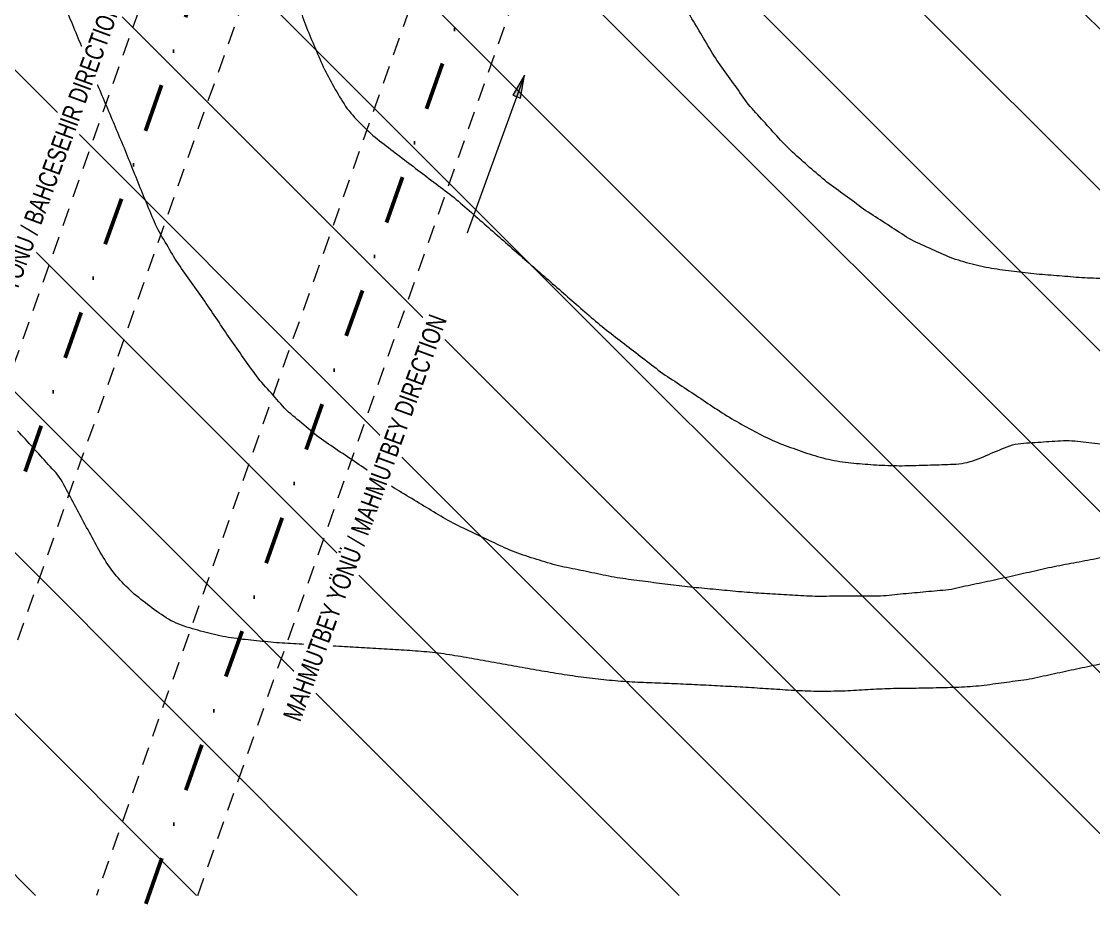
# Model space of a CAD drawing. Header units: centimetres. Extents: x -38353 to 28366, y -42745 to 17597.
# Drawn here: x -13041 to -5972, y -33919 to -27960 of the extents above; entities that cross this region are included whole.
import ezdxf

# ---------------------------------------------------------------- set-up
doc = ezdxf.new("R2010")
doc.units = ezdxf.units.CM
doc.header["$LTSCALE"] = 500
doc.linetypes.add('Dash dot', pattern=[1.5875, 0.635, -0.47625, 0, -0.47625])
doc.linetypes.add('Overhead', pattern=[0.396875, 0.238125, -0.15875])
for name, color, linetype, lineweight in [('2013_halihazir_BÖLGEPARKI_HİLAL_dwg-1', 9, 'Continuous', 9), ('A-DETL-GENF-2', 250, 'Continuous', 9), ('A-DETL-MBND-1', 5, 'Overhead', 9), ('A-GENM-1', 13, 'Overhead', 9), ('Egri_1m-1', 9, 'Continuous', 9), ('Egri_Ara-1', 9, 'Continuous', 9), ('G-ANNO-TEXT-1', 250, 'Continuous', 9), ('G-ANNO-TEXT-2', 7, 'Continuous', 9), ('S-GRID-1', 1, 'Dash dot', 50)]:
    doc.layers.add(name, color=color, linetype=linetype, lineweight=lineweight)
doc.styles.add('Swis721 LtCn BT_1', font='swisscl.ttf', dxfattribs={"height": 122.496148})

# ---------------------------------------------------------------- blocks, each defined once
blk = doc.blocks.new('Generic Models 1 - Generic Models 2-1320589-VAZİYET PLANI')
at = {"layer": 'A-DETL-MBND-1'}
for p, q in [((-12001.6, -27135.6), (-14328.4, -33720.1)), ((-13660.3, -33720.1), (-11407.6, -27345.5)), ((-10417.6, -27695.3), (-12546.6, -33720.1)), ((-11878.5, -33720.1), (-9823.6, -27905.2))]:
    blk.add_line(p, q, dxfattribs=at)
blk = doc.blocks.new('2013_halihazir_BÖLGEPARKI_HİLAL_dwg-2116511-VAZİYET PLANI')
at = {"layer": 'Egri_1m-1'}
for points in [[(-10839, -27968.3), (-10829.3, -28017.6), (-10818, -28066.5), (-10799.1, -28112.8)], [(-10799.1, -28112.8), (-10780.1, -28159.2), (-10760.7, -28205.2), (-10741, -28251.2)], [(-10741, -28251.2), (-10721.4, -28297.2), (-10702, -28343.2), (-10681.6, -28388.9)], [(-10681.6, -28388.9), (-10661.1, -28434.5), (-10635.4, -28477.5), (-10611.2, -28521.3)], [(-10611.2, -28521.3), (-10586.9, -28565.1), (-10562.2, -28608.3), (-10533.8, -28649.8)], [(-10533.8, -28649.8), (-10505.4, -28691.4), (-10470.9, -28727.5), (-10435.4, -28763)], [(-10435.4, -28763), (-10399.8, -28798.5), (-10364.9, -28834.4), (-10325.2, -28864.8)], [(-10325.2, -28864.8), (-10285.6, -28895.3), (-10245.9, -28925.7), (-10206.2, -28956.1)], [(-10206.2, -28956.1), (-10166.5, -28986.5), (-10127, -29017.2), (-10087.1, -29047.3)], [(-9847.9, -29228.4), (-9808, -29258.5), (-9770.7, -29292), (-9733.1, -29324.9)], [(-8942.8, -30016.2), (-8905.1, -30049.1), (-8867.7, -30082.4), (-8828.1, -30113)], [(-8472, -30388), (-8432.4, -30418.5), (-8389.7, -30444.8), (-8348.1, -30472.6)], [(-8098.4, -30638.9), (-8056.8, -30666.6), (-8014.1, -30692.7), (-7971.1, -30718.2)], [(-7971.1, -30718.2), (-7928, -30743.7), (-7883.9, -30767), (-7839.7, -30790.5)], [(-12595, -30899.3), (-12628.8, -30862.4), (-12662.6, -30825.6), (-12696.5, -30788.8)], [(-7839.7, -30790.5), (-7795.4, -30813.9), (-7751.2, -30837), (-7705.2, -30857)], [(-7705.2, -30857), (-7659.3, -30877), (-7612.2, -30893.4), (-7565, -30910.3)], [(-6242, -30922.5), (-6195.2, -30904.6), (-6149.8, -30879.8), (-6100, -30874)], [(-6100, -30874), (-6050.3, -30868.1), (-6000.4, -30865.9), (-5950.5, -30862.5)], [(-5950.5, -30862.5), (-5900.6, -30859), (-5850.7, -30854.9), (-5800.8, -30852.8)], [(-5800.8, -30852.8), (-5750.9, -30850.8), (-5701, -30857.2), (-5651.2, -30863.1)], [(-5651.2, -30863.1), (-5601.3, -30869.1), (-5551.9, -30875.1), (-5502.4, -30882.2)], [(-12494.7, -31010.8), (-12528.1, -30973.5), (-12561.3, -30936.2), (-12595, -30899.3)], [(-7565, -30910.3), (-7517.9, -30927.1), (-7470.8, -30943.3), (-7422.7, -30957.7)], [(-7422.7, -30957.7), (-7374.6, -30972), (-7325.7, -30982.6), (-7276.2, -30989.8)], [(-6380.2, -30980.7), (-6332.4, -30964.2), (-6288.7, -30940.5), (-6242, -30922.5)], [(-12400, -31127.1), (-12423.5, -31083), (-12461.3, -31048.1), (-12494.7, -31010.8)], [(-7276.2, -30989.8), (-7226.6, -30996.9), (-7177, -31002.4), (-7127.1, -31006.4)], [(-7127.1, -31006.4), (-7077.2, -31010.4), (-7027.4, -31014.2), (-6977.4, -31016.1)], [(-6977.4, -31016.1), (-6927.4, -31017.9), (-6877.4, -31019.2), (-6827.4, -31017.9)], [(-6527.5, -31008.9), (-6477.6, -31007.2), (-6428.1, -30997.2), (-6380.2, -30980.7)], [(-12112.6, -31653.7), (-12139.2, -31611.2), (-12165.2, -31568.5), (-12188.6, -31524.4)], [(-12021.1, -31772.6), (-12054.9, -31735.2), (-12085.9, -31696.2), (-12112.6, -31653.7)], [(-11913, -31876.5), (-11951.5, -31844.4), (-11987.4, -31810), (-12021.1, -31772.6)], [(-11793.9, -31967.8), (-11834.6, -31938.3), (-11874.4, -31908.6), (-11913, -31876.5)], [(-11667.7, -32048.8), (-11713.1, -32026.6), (-11753.2, -31997.2), (-11793.9, -31967.8)], [(-11526.1, -32098.3), (-11574.3, -32084.7), (-11622.2, -32070.9), (-11667.7, -32048.8)], [(-11380.9, -32136), (-11429.9, -32125.8), (-11477.9, -32112), (-11526.1, -32098.3)], [(-11233, -32161), (-11282.7, -32155.2), (-11331.8, -32146.2), (-11380.9, -32136)], [(-11083.8, -32176.7), (-11133.6, -32172.2), (-11183.3, -32166.8), (-11233, -32161)], [(-10934.3, -32189.3), (-10984.2, -32186.3), (-11034, -32181.2), (-11083.8, -32176.7)], [(-10035.9, -32243.1), (-10085.8, -32239.4), (-10135.7, -32236.1), (-10185.6, -32233.2)], [(-9886.9, -32259.8), (-9936.4, -32252.5), (-9986.1, -32246.7), (-10035.9, -32243.1)], [(-9738.8, -32283.6), (-9788, -32275), (-9837.4, -32267.2), (-9886.9, -32259.8)], [(-9591, -32309.5), (-9640.3, -32300.7), (-9689.5, -32292.1), (-9738.8, -32283.6)], [(-9147.9, -32387.9), (-9197.2, -32379.6), (-9246.5, -32371.1), (-9295.7, -32362.3)], [(-8999.5, -32409.6), (-9049.1, -32402.9), (-9098.6, -32396.1), (-9147.9, -32387.9)], [(-6155.5, -32444.4), (-6205, -32451.4), (-6254.5, -32458.2), (-6304.1, -32464.5)], [(-6007.1, -32422.5), (-6056, -32432.9), (-6105.9, -32437.5), (-6155.5, -32444.4)], [(-8251.7, -32461.6), (-8301.6, -32459.1), (-8351.6, -32456.9), (-8401.5, -32454.7)], [(-7802.4, -32486.2), (-7852.3, -32483), (-7902.2, -32479.6), (-7952.1, -32476.9)], [(-7652.7, -32496.1), (-7702.6, -32492.8), (-7752.5, -32489.4), (-7802.4, -32486.2)], [(-7502.9, -32504.4), (-7552.9, -32502), (-7602.8, -32499.3), (-7652.7, -32496.1)], [(-6603.4, -32482.9), (-6653.4, -32484), (-6703.4, -32485.1), (-6753.4, -32486)], [(-6453.5, -32478.2), (-6503.4, -32480.3), (-6553.4, -32481.8), (-6603.4, -32482.9)], [(-6304.1, -32464.5), (-6353.7, -32470.9), (-6403.5, -32476), (-6453.5, -32478.2)]]:
    blk.add_open_spline(points, degree=3, dxfattribs=at)
for points, knots in [([(-10087.1, -29047.3), (-10047.3, -29077.5), (-10007.4, -29107.7), (-9967.5, -29137.9), (-9927.6, -29168), (-9887.8, -29198.2), (-9847.9, -29228.4)], [0.66908682, 0.66908682, 0.66908682, 0.66908682, 0.67620476, 0.67620476, 0.67620476, 0.68332271, 0.68332271, 0.68332271, 0.68332271]), ([(-9733.1, -29324.9), (-9695.5, -29357.9), (-9657.9, -29390.9), (-9620.3, -29423.8), (-9582.7, -29456.8), (-9545.2, -29489.8), (-9507.6, -29522.7), (-9470, -29555.7), (-9432.4, -29588.7), (-9394.8, -29621.6), (-9357.2, -29654.6), (-9319.6, -29687.5), (-9281.9, -29720.4), (-9244.2, -29753.3), (-9206.5, -29786.1), (-9168.9, -29819), (-9131.2, -29851.9), (-9093.5, -29884.7), (-9055.8, -29917.6), (-9018.1, -29950.5), (-8980.5, -29983.3), (-8942.8, -30016.2)], [0.69044065, 0.69044065, 0.69044065, 0.69044065, 0.6975586, 0.6975586, 0.6975586, 0.70467654, 0.70467654, 0.70467654, 0.71179449, 0.71179449, 0.71179449, 0.71891243, 0.71891243, 0.71891243, 0.72603038, 0.72603038, 0.72603038, 0.73314832, 0.73314832, 0.73314832, 0.74026627, 0.74026627, 0.74026627, 0.74026627]), ([(-8828.1, -30113), (-8788.6, -30143.5), (-8749, -30174.1), (-8709.4, -30204.6), (-8669.8, -30235.2), (-8630.3, -30265.7), (-8590.7, -30296.3), (-8551.1, -30326.8), (-8511.5, -30357.4), (-8472, -30388)], [0.74738421, 0.74738421, 0.74738421, 0.74738421, 0.75450216, 0.75450216, 0.75450216, 0.7616201, 0.7616201, 0.7616201, 0.76873805, 0.76873805, 0.76873805, 0.76873805]), ([(-8348.1, -30472.6), (-8306.5, -30500.3), (-8264.9, -30528), (-8223.3, -30555.7), (-8181.6, -30583.4), (-8140, -30611.2), (-8098.4, -30638.9)], [0.77585599, 0.77585599, 0.77585599, 0.77585599, 0.78297394, 0.78297394, 0.78297394, 0.79009188, 0.79009188, 0.79009188, 0.79009188]), ([(-6827.4, -31017.9), (-6777.4, -31016.6), (-6727.4, -31015.1), (-6677.5, -31013.7), (-6627.5, -31012.2), (-6577.5, -31010.6), (-6527.5, -31008.9)], [0.85415339, 0.85415339, 0.85415339, 0.85415339, 0.86127133, 0.86127133, 0.86127133, 0.86838928, 0.86838928, 0.86838928, 0.86838928]), ([(-12188.6, -31524.4), (-12212.1, -31480.3), (-12235.6, -31436.1), (-12259.1, -31392), (-12282.6, -31347.8), (-12306.1, -31303.7), (-12329.5, -31259.5), (-12353, -31215.4), (-12376.5, -31171.3), (-12400, -31127.1)], [0.42506519, 0.42506519, 0.42506519, 0.42506519, 0.43279365, 0.43279365, 0.43279365, 0.4405221, 0.4405221, 0.4405221, 0.44825056, 0.44825056, 0.44825056, 0.44825056]), ([(-10185.6, -32233.2), (-10235.5, -32230.2), (-10285.5, -32227.3), (-10335.4, -32224.4), (-10385.3, -32221.6), (-10435.2, -32218.7), (-10485.1, -32215.8), (-10535, -32212.9), (-10585, -32210), (-10634.9, -32207.1), (-10684.8, -32204.2), (-10734.7, -32201.2), (-10784.6, -32198.2), (-10834.5, -32195.3), (-10884.4, -32192.3), (-10934.3, -32189.3)], [0.30913832, 0.30913832, 0.30913832, 0.30913832, 0.31686678, 0.31686678, 0.31686678, 0.32459523, 0.32459523, 0.32459523, 0.33232369, 0.33232369, 0.33232369, 0.34005215, 0.34005215, 0.34005215, 0.34778061, 0.34778061, 0.34778061, 0.34778061]), ([(-4979.7, -32205.6), (-5028.6, -32215.9), (-5077.6, -32226.2), (-5126.5, -32236.4), (-5175.4, -32246.7), (-5224.4, -32256.9), (-5273.3, -32267.2), (-5322.3, -32277.4), (-5371.2, -32287.7), (-5420.1, -32297.9), (-5469.1, -32308.2), (-5518, -32318.4), (-5566.9, -32328.7), (-5615.9, -32339), (-5664.8, -32349.2), (-5713.7, -32359.6)], [0.03864229, 0.03864229, 0.03864229, 0.03864229, 0.04637075, 0.04637075, 0.04637075, 0.05409921, 0.05409921, 0.05409921, 0.06182766, 0.06182766, 0.06182766, 0.06955612, 0.06955612, 0.06955612, 0.07728458, 0.07728458, 0.07728458, 0.07728458]), ([(-9295.7, -32362.3), (-9344.9, -32353.5), (-9394.2, -32344.8), (-9443.4, -32336), (-9492.6, -32327.1), (-9541.8, -32318.3), (-9591, -32309.5)], [0.26276757, 0.26276757, 0.26276757, 0.26276757, 0.27049603, 0.27049603, 0.27049603, 0.27822449, 0.27822449, 0.27822449, 0.27822449]), ([(-5713.7, -32359.6), (-5762.6, -32370.1), (-5811.5, -32380.6), (-5860.4, -32391.1), (-5909.3, -32401.5), (-5958.2, -32412), (-6007.1, -32422.5)], [0.07728458, 0.07728458, 0.07728458, 0.07728458, 0.08501304, 0.08501304, 0.08501304, 0.0927415, 0.0927415, 0.0927415, 0.0927415]), ([(-8701.2, -32441.6), (-8751.1, -32438.3), (-8800.9, -32433.2), (-8850.6, -32427.7), (-8900.3, -32422.2), (-8949.9, -32416.2), (-8999.5, -32409.6)], [0.23185374, 0.23185374, 0.23185374, 0.23185374, 0.2395822, 0.2395822, 0.2395822, 0.24731065, 0.24731065, 0.24731065, 0.24731065]), ([(-8401.5, -32454.7), (-8451.5, -32452.5), (-8501.5, -32451.2), (-8551.4, -32449.3), (-8601.4, -32447.3), (-8651.3, -32444.9), (-8701.2, -32441.6)], [0.21639682, 0.21639682, 0.21639682, 0.21639682, 0.22412528, 0.22412528, 0.22412528, 0.23185374, 0.23185374, 0.23185374, 0.23185374]), ([(-7952.1, -32476.9), (-8002, -32474.2), (-8051.9, -32471.7), (-8101.9, -32469.1), (-8151.8, -32466.6), (-8201.8, -32464.1), (-8251.7, -32461.6)], [0.19321145, 0.19321145, 0.19321145, 0.19321145, 0.20093991, 0.20093991, 0.20093991, 0.20866837, 0.20866837, 0.20866837, 0.20866837]), ([(-7053.2, -32493.6), (-7103.2, -32496), (-7153, -32499.8), (-7203, -32502.2), (-7253, -32504.6), (-7303, -32505.8), (-7352.9, -32506.3), (-7402.9, -32506.9), (-7453, -32506.7), (-7502.9, -32504.4)], [0.1468407, 0.1468407, 0.1468407, 0.1468407, 0.15456916, 0.15456916, 0.15456916, 0.16229762, 0.16229762, 0.16229762, 0.17002608, 0.17002608, 0.17002608, 0.17002608]), ([(-6753.4, -32486), (-6803.4, -32486.9), (-6853.4, -32486.5), (-6903.4, -32487.6), (-6953.4, -32488.7), (-7003.3, -32491.2), (-7053.2, -32493.6)], [0.13138379, 0.13138379, 0.13138379, 0.13138379, 0.13911224, 0.13911224, 0.13911224, 0.1468407, 0.1468407, 0.1468407, 0.1468407])]:
    blk.add_open_spline(points, degree=3, knots=knots, dxfattribs=at)
at = {"layer": 'Egri_Ara-1'}
for points, knots in [([(-12189.6, -28459.5), (-12209, -28413.5), (-12228, -28367.2), (-12247.1, -28321), (-12266.2, -28274.8), (-12285.3, -28228.6), (-12304.4, -28182.4), (-12323.5, -28136.2), (-12342.6, -28090), (-12361.7, -28043.8), (-12380.8, -27997.5), (-12399.9, -27951.3), (-12419, -27905.1)], [0.49473554, 0.49473554, 0.49473554, 0.49473554, 0.50234686, 0.50234686, 0.50234686, 0.50995818, 0.50995818, 0.50995818, 0.51756949, 0.51756949, 0.51756949, 0.52518081, 0.52518081, 0.52518081, 0.52518081]), ([(-8125.7, -28281.9), (-8151.2, -28238.9), (-8176.7, -28195.8), (-8202.2, -28152.8), (-8227.7, -28109.8), (-8253.2, -28066.8), (-8278.7, -28023.8), (-8304.2, -27980.8), (-8329.7, -27937.8), (-8355.2, -27894.8)], [0.42954563, 0.42954563, 0.42954563, 0.42954563, 0.44147746, 0.44147746, 0.44147746, 0.45340928, 0.45340928, 0.45340928, 0.4653411, 0.4653411, 0.4653411, 0.4653411]), ([(-12014.5, -28874.1), (-12033.9, -28828), (-12053.4, -28782), (-12072.8, -28735.9), (-12092.3, -28689.8), (-12111.8, -28643.8), (-12131.2, -28597.7), (-12150.7, -28551.7), (-12170.1, -28505.6), (-12189.6, -28459.5)], [0.4719016, 0.4719016, 0.4719016, 0.4719016, 0.47951291, 0.47951291, 0.47951291, 0.48712423, 0.48712423, 0.48712423, 0.49473554, 0.49473554, 0.49473554, 0.49473554]), ([(-7665.9, -28872.6), (-7699.3, -28835.4), (-7732.8, -28798.3), (-7766.3, -28761.1), (-7799.7, -28724), (-7833.2, -28686.8), (-7866.7, -28649.7)], [0.36988652, 0.36988652, 0.36988652, 0.36988652, 0.38181834, 0.38181834, 0.38181834, 0.39375016, 0.39375016, 0.39375016, 0.39375016]), ([(-7445.8, -29076.3), (-7483.9, -29043.9), (-7521.7, -29011.2), (-7558.8, -28977.6), (-7595.9, -28944), (-7632.4, -28909.7), (-7665.9, -28872.6)], [0.34602287, 0.34602287, 0.34602287, 0.34602287, 0.35795469, 0.35795469, 0.35795469, 0.36988652, 0.36988652, 0.36988652, 0.36988652]), ([(-11786.7, -29429.1), (-11807.1, -29383.4), (-11825.9, -29337.1), (-11845, -29290.9), (-11864, -29244.7), (-11883.3, -29198.6), (-11902.1, -29152.2)], [0.44145633, 0.44145633, 0.44145633, 0.44145633, 0.44906765, 0.44906765, 0.44906765, 0.45667896, 0.45667896, 0.45667896, 0.45667896]), ([(-6835.6, -29511.1), (-6877.5, -29483.9), (-6919.5, -29456.7), (-6961.5, -29429.5), (-7003.4, -29402.3), (-7045.4, -29375.1), (-7087.3, -29347.9)], [0.28636375, 0.28636375, 0.28636375, 0.28636375, 0.29829558, 0.29829558, 0.29829558, 0.3102274, 0.3102274, 0.3102274, 0.3102274]), ([(-10320, -31095.8), (-10361.5, -31067.9), (-10403, -31040), (-10444.4, -31012.1), (-10485.9, -30984.1), (-10527.4, -30956.2), (-10568.9, -30928.3), (-10610.3, -30900.4), (-10651.8, -30872.4), (-10693.3, -30844.5)], [0.32728659, 0.32728659, 0.32728659, 0.32728659, 0.33489791, 0.33489791, 0.33489791, 0.34250922, 0.34250922, 0.34250922, 0.35012054, 0.35012054, 0.35012054, 0.35012054]), ([(-9937.5, -31332.7), (-9980.3, -31306.9), (-10023.1, -31281), (-10065.9, -31255.2), (-10108.7, -31229.4), (-10151.6, -31203.6), (-10194.4, -31177.8)], [0.30445264, 0.30445264, 0.30445264, 0.30445264, 0.31206396, 0.31206396, 0.31206396, 0.31967528, 0.31967528, 0.31967528, 0.31967528]), ([(-9536.3, -31536.1), (-9581.4, -31514.5), (-9626.5, -31492.9), (-9671.7, -31471.4), (-9716.8, -31449.8), (-9761.9, -31428.2), (-9807, -31406.7)], [0.28161869, 0.28161869, 0.28161869, 0.28161869, 0.28923001, 0.28923001, 0.28923001, 0.29684133, 0.29684133, 0.29684133, 0.29684133]), ([(-5549, -31625.4), (-5598.2, -31634.7), (-5647.3, -31644), (-5696.4, -31653.4), (-5745.5, -31662.7), (-5794.7, -31672), (-5843.8, -31681.3)], [0.07611316, 0.07611316, 0.07611316, 0.07611316, 0.08372448, 0.08372448, 0.08372448, 0.09133579, 0.09133579, 0.09133579, 0.09133579]), ([(-8817.7, -31742.9), (-8866.6, -31732.8), (-8915.6, -31722.8), (-8964.6, -31712.7), (-9013.6, -31702.7), (-9062.6, -31692.6), (-9111.5, -31682.6)], [0.24356211, 0.24356211, 0.24356211, 0.24356211, 0.25117343, 0.25117343, 0.25117343, 0.25878475, 0.25878475, 0.25878475, 0.25878475]), ([(-5990.3, -31713.4), (-6039.1, -31724.4), (-6087.8, -31735.7), (-6136.6, -31746.6), (-6185.4, -31757.5), (-6234.2, -31768.2), (-6283.1, -31778.8)], [0.09894711, 0.09894711, 0.09894711, 0.09894711, 0.10655843, 0.10655843, 0.10655843, 0.11416974, 0.11416974, 0.11416974, 0.11416974]), ([(-8372.3, -31806.7), (-8421.9, -31800.2), (-8471.4, -31793.8), (-8521, -31787.3), (-8570.6, -31780.8), (-8620.2, -31774.3), (-8669.7, -31767.9)], [0.22072817, 0.22072817, 0.22072817, 0.22072817, 0.22833948, 0.22833948, 0.22833948, 0.2359508, 0.2359508, 0.2359508, 0.2359508]), ([(-7924.5, -31851), (-7974.2, -31846.3), (-8024, -31841.6), (-8073.8, -31836.8), (-8123.6, -31832.1), (-8173.3, -31827.4), (-8223.1, -31822.7), (-8272.9, -31817.9), (-8322.7, -31813.2), (-8372.3, -31806.7)], [0.19789422, 0.19789422, 0.19789422, 0.19789422, 0.20550553, 0.20550553, 0.20550553, 0.21311685, 0.21311685, 0.21311685, 0.22072817, 0.22072817, 0.22072817, 0.22072817]), ([(-7475.3, -31878.8), (-7525.3, -31875.9), (-7575.2, -31872.9), (-7625.1, -31870), (-7675, -31867), (-7724.9, -31864.1), (-7774.8, -31861.2)], [0.17506027, 0.17506027, 0.17506027, 0.17506027, 0.18267159, 0.18267159, 0.18267159, 0.1902829, 0.1902829, 0.1902829, 0.1902829]), ([(-7025.3, -31878), (-7075.3, -31878.3), (-7125.3, -31878.5), (-7175.3, -31878.8), (-7225.3, -31879), (-7275.3, -31879.2), (-7325.3, -31879.5)], [0.15222632, 0.15222632, 0.15222632, 0.15222632, 0.15983764, 0.15983764, 0.15983764, 0.16744895, 0.16744895, 0.16744895, 0.16744895]), ([(-6577.1, -31838.6), (-6626.9, -31843.2), (-6676.7, -31847.7), (-6726.4, -31852.3), (-6776.2, -31856.9), (-6826, -31861.4), (-6875.8, -31866)], [0.12939237, 0.12939237, 0.12939237, 0.12939237, 0.13700369, 0.13700369, 0.13700369, 0.14461501, 0.14461501, 0.14461501, 0.14461501])]:
    blk.add_open_spline(points, degree=3, knots=knots, dxfattribs=at)
for points in [[(-8043.1, -28407.1), (-8072.4, -28366.5), (-8100.2, -28324.9), (-8125.7, -28281.9)], [(-7955, -28528.5), (-7984.4, -28488), (-8013.8, -28447.6), (-8043.1, -28407.1)], [(-7866.7, -28649.7), (-7900.1, -28612.5), (-7925.6, -28568.9), (-7955, -28528.5)], [(-11957.5, -29012.8), (-11976.3, -28966.5), (-11995, -28920.1), (-12014.5, -28874.1)], [(-11902.1, -29152.2), (-11920.9, -29105.9), (-11938.8, -29059.2), (-11957.5, -29012.8)], [(-7330.4, -29172.1), (-7370.6, -29142.4), (-7407.8, -29108.8), (-7445.8, -29076.3)], [(-7209, -29260.2), (-7249.5, -29230.9), (-7290.1, -29201.7), (-7330.4, -29172.1)], [(-7087.3, -29347.9), (-7129.3, -29320.7), (-7168.5, -29289.5), (-7209, -29260.2)], [(-11713.9, -29560.3), (-11739.1, -29517), (-11766.3, -29474.9), (-11786.7, -29429.1)], [(-6701, -29577.3), (-6746.3, -29556.1), (-6793.6, -29538.3), (-6835.6, -29511.1)], [(-11636.5, -29688.8), (-11664.6, -29647.4), (-11688.7, -29603.5), (-11713.9, -29560.3)], [(-6564, -29638.5), (-6610.3, -29619.3), (-6655.6, -29598.5), (-6701, -29577.3)], [(-11550.5, -29811.7), (-11579.5, -29770.9), (-11608.5, -29730.2), (-11636.5, -29688.8)], [(-6421.7, -29685.7), (-6470.1, -29672.8), (-6517.8, -29657.8), (-6564, -29638.5)], [(-6275.2, -29717.9), (-6324.6, -29709.9), (-6373.2, -29698.6), (-6421.7, -29685.7)], [(-6126.7, -29739.3), (-6176.4, -29733.4), (-6225.8, -29726), (-6275.2, -29717.9)], [(-5977.6, -29755.7), (-6027.4, -29751.5), (-6077, -29745.2), (-6126.7, -29739.3)], [(-5828.1, -29767.9), (-5877.9, -29763.9), (-5927.8, -29759.9), (-5977.6, -29755.7)], [(-11463.3, -29933.7), (-11491.3, -29892.3), (-11521.5, -29852.4), (-11550.5, -29811.7)], [(-5678.5, -29779.7), (-5728.4, -29776.2), (-5778.2, -29771.9), (-5828.1, -29767.9)], [(-5528.7, -29785.6), (-5578.6, -29783.8), (-5628.7, -29783.1), (-5678.5, -29779.7)], [(-11379.2, -30057.9), (-11407.2, -30016.5), (-11435.2, -29975.1), (-11463.3, -29933.7)], [(-11295.2, -30182.2), (-11323.5, -30141), (-11351.2, -30099.4), (-11379.2, -30057.9)], [(-11208.6, -30304.7), (-11237.5, -30263.8), (-11267, -30223.5), (-11295.2, -30182.2)], [(-11121.8, -30427), (-11151, -30386.4), (-11179.7, -30345.5), (-11208.6, -30304.7)], [(-11023.3, -30540.2), (-11056.4, -30502.6), (-11092.7, -30467.7), (-11121.8, -30427)], [(-10923.4, -30652), (-10958.9, -30616.6), (-10990.3, -30577.7), (-11023.3, -30540.2)], [(-10809.2, -30749.2), (-10847.6, -30717.2), (-10887.8, -30687.4), (-10923.4, -30652)], [(-10693.3, -30844.5), (-10734.8, -30816.6), (-10770.7, -30781.3), (-10809.2, -30749.2)], [(-10194.4, -31177.8), (-10237.2, -31152), (-10278.5, -31123.8), (-10320, -31095.8)], [(-9807, -31406.7), (-9852.1, -31385.1), (-9894.6, -31358.5), (-9937.5, -31332.7)], [(-9398.5, -31595.2), (-9445.4, -31577.7), (-9491.2, -31557.7), (-9536.3, -31536.1)], [(-9255.8, -31641.5), (-9303.7, -31627), (-9351.5, -31612.7), (-9398.5, -31595.2)], [(-9111.5, -31682.6), (-9160.5, -31672.5), (-9207.9, -31656), (-9255.8, -31641.5)], [(-5843.8, -31681.3), (-5892.9, -31690.7), (-5941.5, -31702.4), (-5990.3, -31713.4)], [(-8669.7, -31767.9), (-8719.3, -31761.4), (-8768.7, -31752.9), (-8817.7, -31742.9)], [(-6429.9, -31809.7), (-6478.8, -31820), (-6527.3, -31834), (-6577.1, -31838.6)], [(-6283.1, -31778.8), (-6332, -31789.4), (-6380.9, -31799.5), (-6429.9, -31809.7)], [(-7774.8, -31861.2), (-7824.7, -31858.2), (-7874.7, -31855.7), (-7924.5, -31851)], [(-7325.3, -31879.5), (-7375.3, -31879.7), (-7425.4, -31881.7), (-7475.3, -31878.8)], [(-6875.8, -31866), (-6925.6, -31870.5), (-6975.3, -31877.8), (-7025.3, -31878)]]:
    blk.add_open_spline(points, degree=3, dxfattribs=at)

msp = doc.modelspace()

# ---------------------------------------------------------------- hatches: boundary and pattern name
at = {"layer": 'A-DETL-GENF-2'}
h = msp.add_hatch(dxfattribs=at)
h.set_pattern_fill('FP_9', color=256, style=0, pattern_type=2)
h.set_pattern_definition([(135, (0, 0), (-530.33, -530.33), [])])
h.paths.add_polyline_path([(-16809.2, -33720.1), (6957.1, -33720.1), (9800.7, -23462.5), (9813.1, -23415.5), (9824.3, -23368.2), (9834.3, -23320.6), (9843, -23272.7), (9850.6, -23224.7), (9857.1, -23174.2), (9861.9, -23128), (9865.7, -23079.6), (9868.3, -23031), (9869.6, -22982.4), (9869.7, -22933.7), (9868.5, -22885.1), (9866.1, -22836.5), (9862.4, -22788), (9857.5, -22739.6), (9851.4, -22691.4), (9844.1, -22643.3), (9835.5, -22595.4), (9825.6, -22547.8), (9814.6, -22500.4), (9802.4, -22453.3), (9788.9, -22406.6), (9774.3, -22360.2), (9758.5, -22314.2), (9741.5, -22268.6), (9719.9, -22215.4), (9704, -22178.8), (9683.6, -22134.7), (9662, -22091.1), (9639.4, -22048), (9615.6, -22005.6), (9590.8, -21963.8), (9564.9, -21922.6), (9537.9, -21882.1), (9509.9, -21842.3), (9480.9, -21803.3), (9451, -21765), (9420, -21727.4), (9388.1, -21690.7), (9355.3, -21654.8), (9321.6, -21619.8), (9286.9, -21585.6), (9251.4, -21552.3), (9215.1, -21520), (9178, -21488.6), (9140, -21458.1), (9101.3, -21428.7), (9061.9, -21400.2), (9021.7, -21372.8), (8980.9, -21346.3), (8939.4, -21321), (8897.2, -21296.7), (8854.5, -21273.5), (8811.2, -21251.4), (8767.3, -21230.4), (8722.9, -21210.6), (8678, -21191.9), (8632.6, -21174.3), (8586.8, -21157.9), (8540.6, -21142.7), (8494, -21128.7), (1125.5, -19013.6), (-6284.2, -18174.3), (-9734, -27936.9), (-12091.2, -27103.9), (-8278.3, -16314.2), (-12804.4, -15015), (-12841.4, -15005), (-12878.8, -14996.2), (-12916.4, -14988.6), (-12954.2, -14982.2), (-12992.2, -14977), (-13030.4, -14973), (-13068.6, -14970.3), (-13107, -14968.7), (-13145.3, -14968.5), (-13183.7, -14969.4), (-13222, -14971.5), (-13260.2, -14974.9), (-13316.2, -14982.3), (-13336.2, -14985.3), (-13373.9, -14992.3), (-13411.4, -15000.6), (-13448.6, -15010), (-13499.2, -15025), (-13522, -15032.4), (-13558.1, -15045.3), (-13593.8, -15059.4), (-13629, -15074.6), (-13663.7, -15090.9), (-13697.9, -15108.4), (-13731.5, -15126.9), (-13764.5, -15146.5), (-13796.8, -15167.1), (-13828.5, -15188.8), (-13859.5, -15211.4), (-13889.7, -15235.1), (-13919.2, -15259.7), (-13947.8, -15285.2), (-13975.6, -15311.6), (-14007.9, -15344.6), (-14028.7, -15367), (-14053.8, -15396), (-14078, -15425.8), (-14101.3, -15456.3), (-14123.6, -15487.5), (-14144.8, -15519.4), (-14165.1, -15552), (-14184.2, -15585.3), (-14202.4, -15619.1), (-14219.4, -15653.5), (-14235.3, -15688.4), (-14250.1, -15723.8), (-14263.7, -15759.7), (-14276.2, -15795.9), (-14287.5, -15832.6), (-14297.7, -15869.6), (-18887.1, -33720.1), (-17637.4, -33720.1)], flags=0)
h.paths.add_polyline_path([(10359.5, -16982.5), (10403, -16980.4), (10446.4, -16977), (10489.8, -16972.4), (10532.9, -16966.6), (10575.9, -16959.4), (10618.7, -16951.1), (10661.2, -16941.5), (10693.8, -16933.1), (10693.8, 7185.4), (-9926.1, 7185.4), (-12457.6, -8798), (-12464.4, -8844.6), (-12469.9, -8891.4), (-12475.2, -8953.1), (-12477.3, -8985.4), (-12479.1, -9033), (-12479.7, -9079.6), (-12479, -9126.8), (-12477.1, -9173.9), (-12474, -9220.9), (-12469, -9272.7), (-12464, -9314.6), (-12457.1, -9361.3), (-12449, -9407.7), (-12439.8, -9453.9), (-12429.3, -9499.9), (-12417.5, -9545.5), (-12404.2, -9592.3), (-12390.5, -9635.8), (-12370.9, -9692), (-12358.8, -9724.6), (-12341.2, -9768.3), (-12322.5, -9811.6), (-12302.6, -9854.3), (-12281.6, -9896.5), (-12259.5, -9938.1), (-12236.3, -9979.2), (-12212, -10019.6), (-12178.4, -10071.6), (-12160.3, -10098.4), (-12133, -10136.8), (-12104.6, -10174.4), (-12075.2, -10211.3), (-12044.9, -10247.4), (-12013.6, -10282.7), (-11981.5, -10317.1), (-11948.4, -10350.7), (-11914.4, -10383.4), (-11879.6, -10415.2), (-11844, -10446.1), (-11807.6, -10476), (-11770.4, -10504.9), (-11732.5, -10532.9), (-11693.8, -10559.8), (-11654.4, -10585.8), (-11614.4, -10610.7), (-11573.7, -10634.5), (-11532.4, -10657.2), (-11490.5, -10678.8), (-11448.1, -10699.4), (-11405.2, -10718.8), (-11361.7, -10737.1), (-11317.8, -10754.2), (-11273.4, -10770.1), (-11228.7, -10784.9), (-11183.6, -10798.5), (-6776.3, -12063.6), (-5709, -9043.4), (-3351.9, -9876.4), (-4369, -12754.7), (4644, -15341.8)], flags=0)
h.paths.add_polyline_path([(2616.9, -4414.8), (-6246, -1282.8), (-5079.8, 2017.2), (3783.1, -1114.8), (2889.6, -3643.1)], flags=0)
at = {"layer": 'G-ANNO-TEXT-1'}
msp.add_hatch(color=256, dxfattribs=at).paths.add_polyline_path([(-9724.1, -28314.3), (-9800.3, -28446.2), (-9750.6, -28464.3)], flags=0)

# ---------------------------------------------------------------- linework, layer by layer
for p, q in [((-9724.1, -28314.3), (-10237.1, -29721.8)), ((-9724.1, -28314.3), (-9800.3, -28446.2)), ((-9750.6, -28464.3), (-9724.1, -28314.3)), ((-9800.3, -28446.2), (-9750.6, -28464.3)), ((-10237.1, -29721.8), (-10271.8, -29816.8))]:
    msp.add_line(p, q, dxfattribs=at)
at = {"layer": 'S-GRID-1'}
for p, q in [((-14075.3, -33919.2), (-4004.9, -5421.5)), ((-12221.5, -33775.4), (-2402, -5987.9))]:
    msp.add_line(p, q, dxfattribs=at)

# ---------------------------------------------------------------- block references
at = {"layer": '2013_halihazir_BÖLGEPARKI_HİLAL_dwg-1'}
msp.add_blockref('2013_halihazir_BÖLGEPARKI_HİLAL_dwg-2116511-VAZİYET PLANI', (-369.7, 130.6), dxfattribs=at)
at = {"layer": 'A-GENM-1'}
msp.add_blockref('Generic Models 1 - Generic Models 2-1320589-VAZİYET PLANI', (0, 0), dxfattribs=at)

# ---------------------------------------------------------------- next in the draw order: texts
at = {"layer": 'G-ANNO-TEXT-2', "char_height": 122.496, "attachment_point": 1, "rotation": 69.97386, "line_spacing_factor": 0.971848, "style": 'Swis721 LtCn BT_1', "bg_fill": 3, "box_fill_scale": 1.25, "bg_fill_color": 0, "bg_fill_transparency": 0}
for s, insert, width in [('BAHÇEŞEHİR YÖNÜ / BAHCESEHIR DIRECTION', (-13479.2, -30504.7), 3349.5), ('MAHMUTBEY YÖNÜ / MAHMUTBEY DIRECTION', (-11319.1, -32540.7), 3379.5)]:
    msp.add_mtext(s, dxfattribs=dict(at, insert=insert, width=width))

doc.saveas('drawing.dxf')
